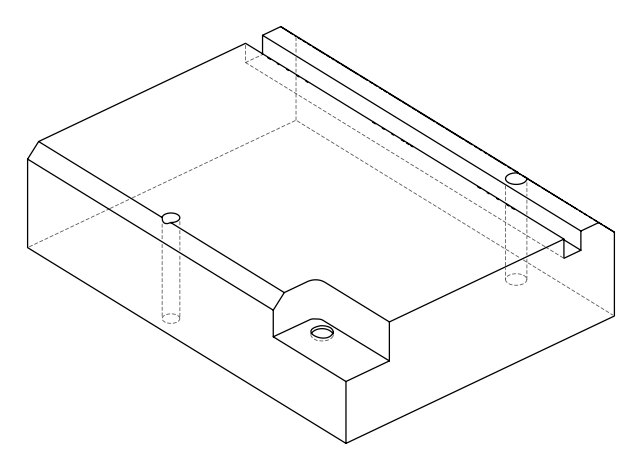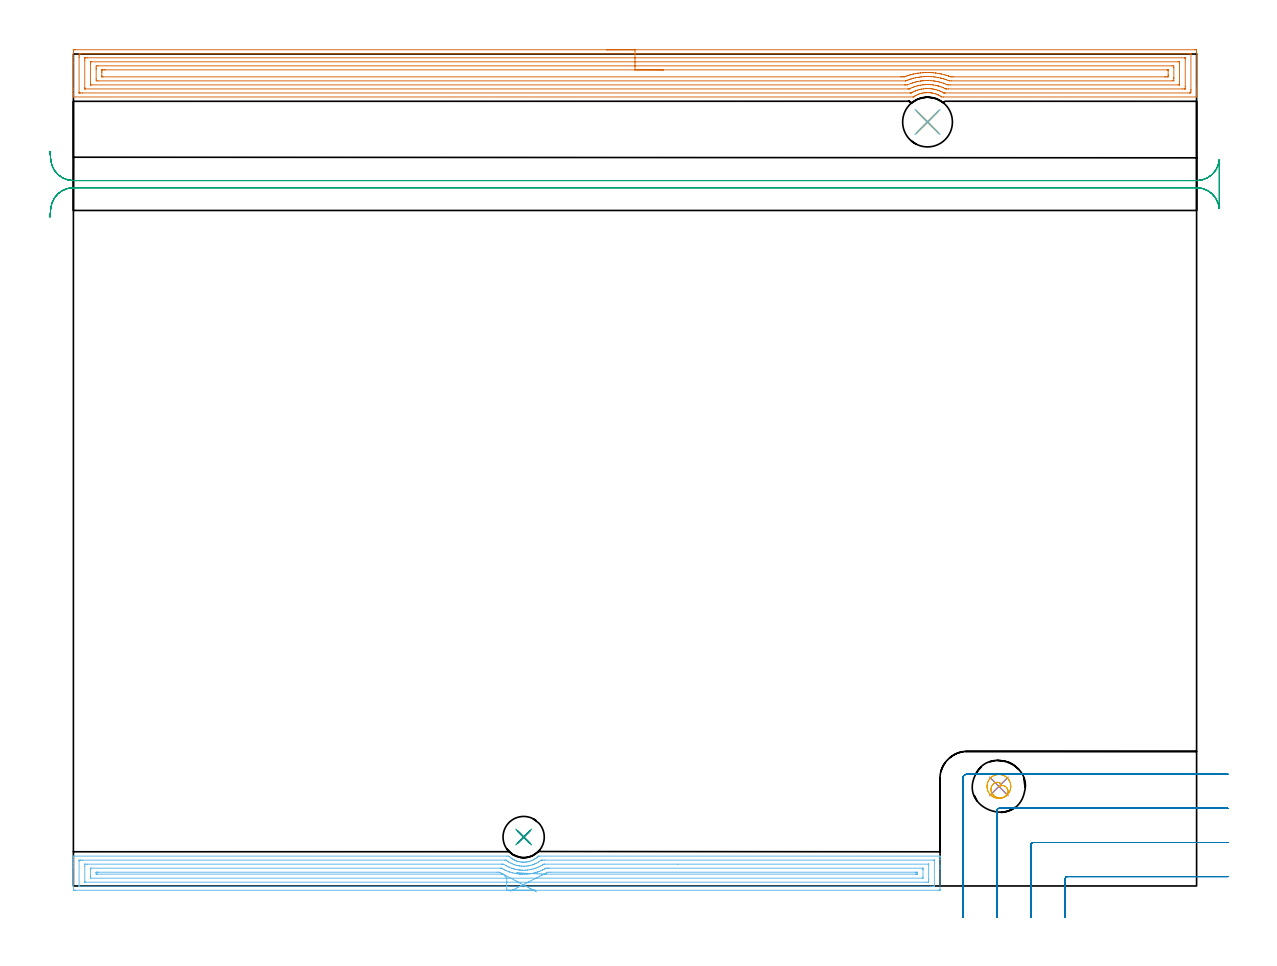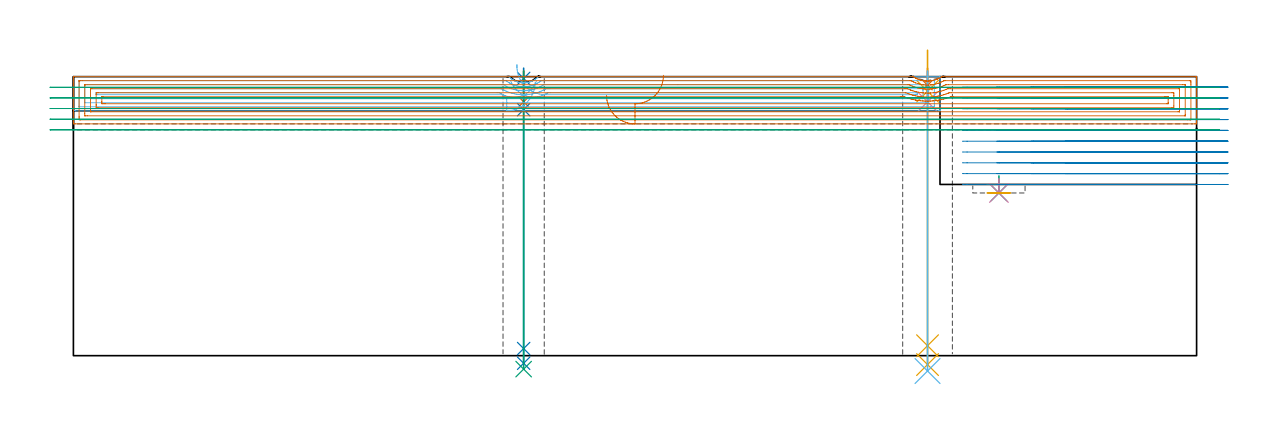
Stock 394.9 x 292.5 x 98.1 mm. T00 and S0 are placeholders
(PLAN: 15 operations, 10 tool changes, 52.5 min)
(1 SPOT_DRILL | STEP1HOLE | NXT0321_9005460120000 | 0.05 min | 183 mm3)
(2 SPOT_DRILL_1 | STEP1HOLE_1 | NXT0321_9005460120000 | 0.03 min | 2 mm3)
(3 SPOT_DRILL_2 | STEP1POCKET | NXT0321_9005460120000 | 0.06 min | 4454 mm3)
(4 DRILL_BLIND_HOLE_INTO_CENTER | STEP1HOLE | NXT0301_030 | 0.05 min | 157 mm3)
(5 GUN_DRILL_THROUGH_HOLE | STEP1HOLE | UGT0307_003 | 0.53 min | 3503 mm3)
(6 SPADE_DRILL_TO_ENLARGE_THROUGH_HOLE | STEP1HOLE | UGT0306_008 | 0.42 min | 19711 mm3)
(7 DRILL_BLIND_HOLE_INTO_CENTER_1 | STEP1HOLE_1 | NXT0301_030 | 0.05 min | 219 mm3)
(8 GUN_DRILL_THROUGH_HOLE_1 | STEP1HOLE_1 | UGT0307_001 | 0.47 min | 1733 mm3)
(9 SPADE_DRILL_TO_ENLARGE_THROUGH_HOLE_1 | STEP1HOLE_1 | UGT0306_005 | 0.42 min | 14210 mm3)
(10 DRILL_BLIND_HOLE_INTO_CENTER_2 | STEP1POCKET | NXT0301_128 | 0.03 min | 35 mm3)
(11 MILL_ROUGH_BLIND_HOLE_CONTOUR | STEP1POCKET | NXT0201_013 | Spiral | 0.38 min | 5169 mm3)
(12 AREA_MILL | FG_CHAMFER_SURFACE | UGT0205_001 | 12.43 min | 22400 mm3)
(13 AREA_MILL_1 | FG_CHAMFER_SURFACE_1 | UGT0205_001 | 19.31 min | 54400 mm3)
(14 MILL_CORNER_NOTCH_RECTANGULAR | CORNER_NOTCH_RECTANGULAR | NXT0201_012 | Follow Part, ap 4, ae 75% | 9.62 min | 151636 mm3)
(15 MILL_RECTANGULAR_SLOT | SLOT_RECTANGULAR | NXT0201_012 | Follow Part, ap 4, ae 75% | 8.68 min | 136628 mm3)
(TOOL NXT0321_9005460120000 | NC Spot Drill, 142deg, 12mm, Carbide, Uncoated | D12 PA142 FL30 Z2)
(TOOL NXT0301_030 | Carbide Drill 5.9mm [860.1-0590-018A1-MM 2214] | D5.9 PA140 FL28 Z2)
(TOOL UGT0307_003 | Gun Drill 7 mm | D7 PA130 FL24 Z1)
(TOOL UGT0306_008 | Spade Drill 17.5mm | D17.5 PA132 FL10 Z2)
(TOOL UGT0307_001 | Gun Drill 5 mm | D5 PA130 FL24 Z1)
(TOOL UGT0306_005 | Spade Drill 14.5mm | D14.5 PA132 FL10 Z2)
(TOOL NXT0301_128 | Carbide Drill 12mm [861.1-1200-036A1-GP GC34] | D12 PA150 FL37.4 Z2)
(TOOL NXT0201_013 | ENDMILL 10mm | D10 FL30 Z4)
(TOOL UGT0205_001 | Chamfer Mill 20 x 3 x 45 deg. | D20 FL50 Z2)
(TOOL NXT0201_012 | ENDMILL 16mm [2P460-1600-NA 1630] | D16 FL38 Z6)
(OP 1 SPOT_DRILL)
G17 G21 G94 G90
T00 M6
G54
G17 G0 G90 X300.3 Y268.6 S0 M3
G43 Z108.1 H0
G94 G81 G98 Z95.1 F250. R101.1
G80
M5
M2
(OP 2 SPOT_DRILL_1)
G17 G21 G94 G90
T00 M6
G54
G17 G0 G90 X158.3 Y17.2 S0 M3
G43 Z108.1 H0
G94 G81 G98 Z97.467 F250. R101.1
G80
M5
M2
(OP 3 SPOT_DRILL_2)
G17 G21 G94 G90
T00 M6
G54
G17 G0 G90 X325.4 Y35. S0 M3
G43 Z108.1 H0
G94 G81 G98 Z57.2 F250. R63.2
G80
M5
M2
(OP 4 DRILL_BLIND_HOLE_INTO_CENTER)
G17 G21 G94 G90
T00 M6
G54
G17 G0 G90 X300.3 Y268.6 S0 M3
G43 Z108.1 H1
G94 G81 G98 Z89.25 F250. R100.1
G80
M5
M2
(OP 5 GUN_DRILL_THROUGH_HOLE)
G17 G21 G94 G90
T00 M6
G54
G17 G0 G90 X300.3 Y268.6 M8
G43 Z108.1 H0
Z107.393
S716 M3
G94 G1 Z92.968 F125. M26
G4 X.084
Z3.5 F250.
G4 X.084
Z-3.132 F125.
G4 X.084
M5
M9
G0 Z107.393
Z108.1
M2
(OP 6 SPADE_DRILL_TO_ENLARGE_THROUGH_HOLE)
G17 G21 G94 G90
T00 M6
G54
G17 G0 G90 X300.3 Y268.6 S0 M3
G43 Z108.1 H0
G94 G73 G98 Z-5.396 F250. Q17.249 R100.1
G80
M5
M2
(OP 7 DRILL_BLIND_HOLE_INTO_CENTER_1)
G17 G21 G94 G90
T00 M6
G54
G17 G0 G90 X158.3 Y17.2 S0 M3
G43 Z108.1 H1
G94 G81 G98 Z89.25 F250. R100.1
G80
M5
M2
(OP 8 GUN_DRILL_THROUGH_HOLE_1)
G17 G21 G94 G90
T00 M6
G54
G17 G0 G90 X158.3 Y17.2 M8
G43 Z108.1 H0
Z97.877
S716 M3
G94 G1 Z86.494 F125. M26
G4 X.084
Z2.5 F250.
G4 X.084
Z-2.666 F125.
G4 X.084
M5
M9
G0 Z97.877
Z108.1
M2
(OP 9 SPADE_DRILL_TO_ENLARGE_THROUGH_HOLE_1)
G17 G21 G94 G90
T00 M6
G54
G17 G0 G90 X158.3 Y17.2 S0 M3
G43 Z108.1 H0
G94 G73 G98 Z-4.728 F250. Q12.853 R100.1
G80
M5
M2
(OP 10 DRILL_BLIND_HOLE_INTO_CENTER_2)
G17 G21 G94 G90
T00 M6
G54
G17 G0 G90 X325.4 Y35. S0 M3
G43 Z108.1 H1
G94 G81 G98 Z57.2 F250. R62.2
G80
M5
M2
(OP 11 MILL_ROUGH_BLIND_HOLE_CONTOUR)
G17 G21 G94 G90
T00 M6
G54
G17 G0 G90 X325.4 Y35. S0 M3
G43 Z108.1 H0
Z60.2
G94 G3 X325.716 Y36.232 R0.656 F250.
X323.56 Y36.012 R1.908
X323.295 Y32.054 R2.77
X327.65 Y31.454 R3.402
X328.946 Y37.25 R4.2
X327.65 Y31.454 R-4.2
X328.298 Y34.352 R2.1
X325.4 Y35. R2.1
G0 Z57.2
G3 X325.716 Y36.232 R0.656
X323.56 Y36.012 R1.908
X323.295 Y32.054 R2.77
X327.65 Y31.454 R3.402
X328.946 Y37.25 R4.2
X327.65 Y31.454 R-4.2
X328.298 Y34.352 R2.1
X325.4 Y35. R2.1
G0 Z108.1
M5
M2
(OP 12 AREA_MILL)
G17 G21 G94 G90
T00 M6
G54
G17 G0 G90 X162.35 Y-1.5 S1061 M3
G43 Z108.1 H0
Z96.1
G94 G1 X162.312 Z95.228 F250.
X162.198 Z94.364
X162.009 Z93.512
X161.747 Z92.68
X161.413 Z91.874
X161.01 Z91.1
X160.542 Z90.364
X160.01 Z89.672
X159.421 Z89.029
X158.778 Z88.44
X158.086 Z87.908
X157.35 Z87.44
X156.576 Z87.037
X155.77 Z86.703
X154.938 Z86.441
X154.086 Z86.252
X153.222 Z86.138
X152.35 Z86.1
X0.608
X0.275 Y-1.497 Z86.102
X0.01 Y-1.493 Z86.104
X0. Y-1.172 Z86.425
Y6.682 Z94.276
Y8.112 Z95.708
Y9.299 Z96.894
Y10.263 Z97.863
X0.003 Y10.384 Z97.976
X0.01 Y10.498 Z98.089
X0.161 Y10.5 Z98.1
X152.35
X153.108 Y10.496 Z98.09
X153.243 Y10.372 Z97.968
X153.68 Y9.999 Z97.598
X153.838 Y9.877 Z97.477
X154.134 Y9.649 Z97.247
X154.221 Y9.59 Z97.188
X154.268 Y9.559 Z97.157
X154.582 Y9.372 Z96.969
X154.643 Y9.335 Z96.933
X154.9 Y9.196 Z96.795
X155.026 Y9.128 Z96.727
X155.165 Y9.065 Z96.664
X155.29 Y9.009 Z96.607
X155.469 Y8.929 Z96.524
X155.789 Y8.803 Z96.4
X155.918 Y8.754 Z96.349
X156.091 Y8.696 Z96.291
X156.167 Y8.67 Z96.266
X156.487 Y8.584 Z96.181
X156.81 Y8.511 Z96.107
X157.259 Y8.434 Z96.031
X157.702 Y8.382 Z95.978
X157.767 Y8.379 Z95.972
X157.847 Y8.374 Z95.971
X157.849 Y8.372
X158.092 Y8.358 Z95.957
X158.483 Y8.356 Z95.952
X158.594 Y8.361 Z95.956
X159.041 Y8.397 Z95.995
X159.261 Y8.426 Z96.024
X159.486 Y8.457 Z96.053
X159.937 Y8.544 Z96.142
X160.379 Y8.652 Z96.251
X160.434 Y8.669 Z96.268
X160.855 Y8.819 Z96.415
X161.193 Y8.954 Z96.553
X161.271 Y8.986 Z96.585
X161.338 Y9.019 Z96.618
X161.721 Y9.208 Z96.802
X162.163 Y9.452 Z97.051
X162.331 Y9.559 Z97.156
X162.699 Y9.821 Z97.42
X162.764 Y9.872 Z97.472
X163.055 Y10.102 Z97.7
X163.133 Y10.172 Z97.771
X163.444 Y10.449 Z98.048
X163.497 Y10.493 Z98.093
X163.954 Y10.5 Z98.1
X304.539
X304.69 Y10.498 Z98.089
X304.697 Y10.384 Z97.976
X304.7 Y10.263 Z97.862
Y9.93 Z97.529
Y9.299 Z96.894
Y7.239 Z94.836
Y6.682 Z94.276
Y6.088 Z93.683
Y-1.172 Z86.425
X304.696 Y-1.455 Z86.142
X304.69 Y-1.492 Z86.105
X304.651 Y-1.499 Z86.099
X304.092 Y-1.5 Z86.1
X152.35
Y-0.086 Z87.514
X2.174 Y-0.085 Z87.515
X2.047 Y-0.084 Z87.516
X2.017 Y-0.082 Z87.518
X2.01 Y-0.079 Z87.521
X2.006 Y-0.071 Z87.529
X2.003 Y-0.045 Z87.555
X2. Y0.084 Z87.684
X2.001 Y8.81 Z96.41
X2.005 Y8.939 Z96.539
X2.01 Y9.04 Z96.64
X2.022 Y9.079 Z96.679
X2.057 Y9.08 Z96.68
X2.393 Y9.084 Z96.684
X2.612 Y9.085 Z96.685
X3.285 Y9.086 Z96.686
X151.676 Y9.085 Z96.685
X152.013 Y9.083 Z96.683
X152.097 Y9.081 Z96.681
X152.135 Y9.079 Z96.679
X152.182 Y9.051 Z96.651
X152.35 Y8.93 Z96.53
X152.646 Y8.714 Z96.314
X153.076 Y8.427 Z96.027
X153.243 Y8.324 Z95.924
X153.504 Y8.172 Z95.772
X153.943 Y7.947 Z95.547
X154.135 Y7.856 Z95.456
X154.261 Y7.801 Z95.401
X154.854 Y7.554 Z95.154
X155.028 Y7.489 Z95.089
X155.132 Y7.452 Z95.052
X155.604 Y7.315 Z94.915
X155.92 Y7.234 Z94.834
X156.342 Y7.142 Z94.742
X156.813 Y7.061 Z94.661
X156.995 Y7.037 Z94.637
X157.555 Y6.976 Z94.576
X157.706 Y6.968 Z94.568
X158.326 Y6.948 Z94.548
X158.598 Y6.949 Z94.549
X159.175 Y6.99 Z94.59
X159.491 Y7.024 Z94.624
X159.967 Y7.089 Z94.689
X160.383 Y7.17 Z94.77
X160.703 Y7.242 Z94.842
X161.276 Y7.393 Z94.993
X161.399 Y7.434 Z95.034
X161.744 Y7.554 Z95.154
X162.097 Y7.694 Z95.294
X162.169 Y7.724 Z95.324
X162.655 Y7.951 Z95.551
X163.061 Y8.16 Z95.76
X163.235 Y8.257 Z95.857
X163.528 Y8.427 Z96.027
X163.783 Y8.594 Z96.194
X163.954 Y8.712 Z96.312
X164.297 Y8.964 Z96.564
X164.387 Y9.028 Z96.628
X164.441 Y9.065 Z96.665
X164.471 Y9.079 Z96.679
X164.51 Y9.08 Z96.68
X164.846 Y9.084 Z96.684
X165.065 Y9.086 Z96.686
X165.739
X302.526 Y9.085 Z96.685
X302.653 Y9.084 Z96.684
X302.683 Y9.082 Z96.682
X302.69 Y9.079 Z96.679
X302.694 Y9.071 Z96.671
X302.698 Y9.045 Z96.645
X302.7 Y8.916 Z96.516
X302.699 Y0.19 Z87.79
X302.695 Y0.061 Z87.661
X302.69 Y-0.04 Z87.56
X302.678 Y-0.079 Z87.521
X302.644 Y-0.08 Z87.52
X302.307 Y-0.084 Z87.516
X302.088 Y-0.085 Z87.515
X301.415 Y-0.086 Z87.514
X152.35
Y1.328 Z88.928
X4.178 Y1.329 Z88.929
X4.058 Y1.33 Z88.93
X4.025 Y1.333 Z88.933
X4.011 Y1.335 Z88.935
X4.008 Y1.343 Z88.943
X4.003 Y1.388 Z88.988
X4.001 Y1.446 Z89.046
X4. Y6.855 Z94.455
X4.004 Y7.554 Z95.154
X4.007 Y7.641 Z95.241
X4.01 Y7.659 Z95.259
X4.022 Y7.665 Z95.265
X4.062 Y7.668 Z95.268
X4.178 Y7.67 Z95.27
X4.951 Y7.672 Z95.272
X150.565 Y7.671 Z95.271
X150.685 Y7.669 Z95.269
X150.924 Y7.664 Z95.264
X151.297 Y7.65 Z95.25
X152.119 Y7.152 Z94.752
X152.35 Y7.022 Z94.622
X153.025 Y6.682 Z94.282
X153.243 Y6.583 Z94.183
X153.423 Y6.505 Z94.105
X154.135 Y6.227 Z93.827
X154.821 Y6.012 Z93.612
X155.028 Y5.958 Z93.558
X155.642 Y5.809 Z93.409
X155.92 Y5.754 Z93.354
X155.99 Y5.741 Z93.341
X156.443 Y5.671 Z93.271
X156.813 Y5.624 Z93.224
X157.027 Y5.6 Z93.2
X157.388 Y5.567 Z93.167
X157.706 Y5.552 Z93.152
X157.977 Y5.543 Z93.143
X158.598 Y5.535 Z93.135
X158.866 Y5.547 Z93.147
X159.491 Y5.593 Z93.193
X159.69 Y5.615 Z93.215
X160.383 Y5.705 Z93.305
X160.475 Y5.719 Z93.319
X160.956 Y5.809 Z93.409
X161.216 Y5.867 Z93.467
X161.276 Y5.882 Z93.482
X161.919 Y6.053 Z93.653
X162.169 Y6.128 Z93.728
X162.585 Y6.275 Z93.875
X163.061 Y6.459 Z94.059
X163.221 Y6.525 Z94.125
X163.575 Y6.682 Z94.282
X163.829 Y6.804 Z94.404
X163.954 Y6.867 Z94.467
X164.408 Y7.11 Z94.71
X164.846 Y7.362 Z94.962
X164.967 Y7.436 Z95.036
X165.153 Y7.554 Z95.154
X165.308 Y7.654 Z95.254
X165.5 Y7.665 Z95.265
X165.621 Y7.669 Z95.269
X165.739 Y7.671 Z95.271
X212.536 Y7.672 Z95.272
X300.522 Y7.671 Z95.271
X300.642 Y7.67 Z95.27
X300.675 Y7.667 Z95.267
X300.689 Y7.665 Z95.265
X300.692 Y7.657 Z95.257
X300.697 Y7.612 Z95.212
X300.699 Y7.554 Z95.154
X300.7 Y2.145 Z89.745
X300.696 Y1.446 Z89.046
X300.693 Y1.359 Z88.959
X300.691 Y1.341 Z88.941
X300.678 Y1.335 Z88.935
X300.638 Y1.332 Z88.932
X300.522 Y1.33 Z88.93
X299.749 Y1.328 Z88.928
X152.35
Y2.743 Z90.343
X6.13
X6.087 Y2.744 Z90.344
X6.043 Y2.746 Z90.346
X6.015 Y2.749 Z90.349
X6.01 Y2.784 Z90.384
X6. Y3.155 Z90.755
Y3.191 Z90.791
X6.001 Y5.809 Z93.409
X6.008 Y6.227 Z93.827
X6.01 Y6.247 Z93.847
X6.042 Y6.25 Z93.85
X6.122 Y6.254 Z93.854
X6.244 Y6.257 Z93.857
X150.107
X150.335 Y6.255 Z93.855
X150.45 Y6.253 Z93.853
X150.504 Y6.25 Z93.85
X150.565 Y6.219 Z93.819
X150.832 Y6.069 Z93.669
X151.303 Y5.809 Z93.409
X151.457 Y5.728 Z93.328
X151.628 Y5.643 Z93.243
X152.112 Y5.418 Z93.018
X152.35 Y5.317 Z92.917
X153.214 Y4.965 Z92.565
X153.243 Y4.954 Z92.554
X153.296 Y4.936 Z92.536
X154.135 Y4.684 Z92.284
X154.485 Y4.594 Z92.194
X155.028 Y4.469 Z92.069
X155.623 Y4.355 Z91.955
X155.92 Y4.305 Z91.905
X156.665 Y4.208 Z91.808
X156.813 Y4.193 Z91.793
X157.216 Y4.158 Z91.758
X157.634 Y4.134 Z91.734
X157.706 Y4.132 Z91.732
X158.544 Y4.117 Z91.717
X158.598 Y4.118 Z91.718
X159.391 Y4.161 Z91.761
X159.491 Y4.169 Z91.769
X160.2 Y4.243 Z91.843
X160.383 Y4.267 Z91.867
X160.98 Y4.353 Z91.953
X161.276 Y4.411 Z92.011
X161.72 Y4.503 Z92.103
X162.169 Y4.612 Z92.212
X162.431 Y4.68 Z92.28
X163.061 Y4.859 Z92.459
X163.121 Y4.878 Z92.478
X163.289 Y4.936 Z92.536
X163.768 Y5.118 Z92.718
X163.954 Y5.192 Z92.792
X164.395 Y5.378 Z92.978
X164.846 Y5.584 Z93.184
X165. Y5.658 Z93.258
X165.298 Y5.809 Z93.409
X165.583 Y5.961 Z93.561
X165.739 Y6.046 Z93.646
X165.994 Y6.186 Z93.786
X166.084 Y6.234 Z93.834
X166.122 Y6.25 Z93.85
X166.178 Y6.253 Z93.853
X166.632 Y6.256 Z93.856
X167.066 Y6.257 Z93.857
X167.524
X298.57
X298.613 Y6.256 Z93.856
X298.657 Y6.254 Z93.854
X298.685 Y6.251 Z93.851
X298.69 Y6.216 Z93.816
X298.7 Y5.845 Z93.445
Y5.809 Z93.409
Y3.191 Z90.791
X298.692 Y2.773 Z90.373
X298.69 Y2.753 Z90.353
X298.658 Y2.75 Z90.35
X298.578 Y2.746 Z90.346
X298.456 Y2.744 Z90.344
X152.35 Y2.743 Z90.343
X151.075 Y4.164 Z91.764
X150.565 Y4.158 Z91.758
X150.469 Y4.157 Z91.757
X8.546
X8.215 Y4.159 Z91.759
X8.05 Y4.162 Z91.762
X8.016 Y4.164 Z91.764
X8.01 Y4.187 Z91.787
X8.007 Y4.237 Z91.837
X8.001 Y4.69 Z92.29
X8.003 Y4.762 Z92.362
X8.009 Y4.815 Z92.415
X8.013 Y4.837 Z92.437
X8.028 Y4.838 Z92.438
X8.209 Y4.841 Z92.441
X8.574 Y4.843 Z92.443
X8.641
X148.97
X149.672 Y4.837 Z92.437
X149.775 Y4.836 Z92.436
X150.228 Y4.607 Z92.207
X150.565 Y4.434 Z92.034
X151.075 Y4.164 Z91.764
X151.787 Y3.787 Z91.429
X152.523 Y3.398 Z91.166
X153.275 Y2.999 Z90.976
X154.039 Y2.595 Z90.861
X154.81 Y2.187 Z90.822
X155.58 Y1.78 Z90.859
X156.345 Y1.375 Z90.972
X157.098 Y0.976 Z91.159
X157.833 Y0.587 Z91.421
X158.546 Y0.21 Z91.754
X159.23 Y-0.152 Z92.155
X159.881 Y-0.497 Z92.623
X160.494 Y-0.821 Z93.154
X161.063 Y-1.122 Z93.742
X161.584 Y-1.398 Z94.385
X162.054 Y-1.647 Z95.076
X162.469 Y-1.866 Z95.811
X162.826 Y-2.055 Z96.585
G0 X153.668 Y-1.827 Z96.751
G1 X154.019 Y-1.649 Z95.973
X154.43 Y-1.44 Z95.232
X154.896 Y-1.203 Z94.534
X155.416 Y-0.939 Z93.884
X155.983 Y-0.651 Z93.288
X156.595 Y-0.34 Z92.749
X157.246 Y-0.009 Z92.272
X157.932 Y0.34 Z91.861
X158.647 Y0.703 Z91.518
X159.387 Y1.079 Z91.247
X160.144 Y1.463 Z91.049
X160.914 Y1.855 Z90.925
X161.69 Y2.249 Z90.878
X162.468 Y2.644 Z90.906
X163.24 Y3.037 Z91.011
X164.001 Y3.423 Z91.19
X164.745 Y3.802 Z91.443
X165.467 Y4.168 Z91.768
X165.576 Y4.223 Z91.823
X165.619 Y4.245 Z91.845
X165.739 Y4.303 Z91.903
X166.171 Y4.514 Z92.114
X166.516 Y4.687 Z92.287
X166.632 Y4.744 Z92.344
X166.763 Y4.808 Z92.408
X166.825 Y4.836 Z92.436
X167.715 Y4.843 Z92.443
X296.155
X296.485 Y4.841 Z92.441
X296.65 Y4.838 Z92.438
X296.684 Y4.836 Z92.436
X296.69 Y4.813 Z92.413
X296.693 Y4.763 Z92.363
X296.698 Y4.312 Z91.912
X296.693 Y4.187 Z91.787
X296.691 Y4.171 Z91.771
X296.671 Y4.164 Z91.764
X296.585 Y4.161 Z91.761
X296.41 Y4.159 Z91.759
X296.059 Y4.157 Z91.757
X295.964
X166.129
X165.739 Y4.159 Z91.759
X165.64 Y4.161 Z91.761
X165.467 Y4.168 Z91.768
X164.599 Y4.207 Z91.846
X163.741 Y4.246 Z91.998
X162.899 Y4.284 Z92.225
X162.081 Y4.321 Z92.525
X161.292 Y4.357 Z92.894
X160.537 Y4.391 Z93.332
X159.824 Y4.423 Z93.833
X159.157 Y4.453 Z94.395
X158.542 Y4.481 Z95.012
X157.983 Y4.506 Z95.682
X157.484 Y4.528 Z96.397
X157.049 Y4.548 Z97.153
X156.682 Y4.564 Z97.944
X156.385 Y4.578 Z98.764
X156.161 Y4.588 Z99.607
X156.01 Y4.595 Z100.467
X155.936 Y4.598 Z101.336
X155.937 Z102.208
G0 Z108.1
M5
M2
(OP 13 AREA_MILL_1)
G17 G21 G94 G90
T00 M6
G54
G17 G0 G90 X187.45 Y294. S1061 M3
G43 Z108.1 H0
Z91.5
G94 G1 X187.488 Z90.629 F250.
X187.602 Z89.764
X187.791 Z88.912
X188.053 Z88.08
X188.387 Z87.274
X188.79 Z86.5
X189.258 Z85.764
X189.79 Z85.072
X190.379 Z84.429
X191.022 Z83.84
X191.714 Z83.309
X192.45 Z82.84
X193.224 Z82.437
X194.03 Z82.103
X194.862 Z81.841
X195.714 Z81.652
X196.578 Z81.538
X197.45 Z81.5
X394.291 Y293.999 Z81.501
X394.694 Y293.996 Z81.502
X394.89 Y293.992 Z81.505
X394.895 Y293.6 Z81.897
X394.9 Y293.001 Z82.496
Y281.032 Z94.463
Y280.433 Z95.061
Y279.875 Z95.621
Y279.556 Z95.94
Y278.997 Z96.499
Y278.678 Z96.817
Y278.038 Z97.461
Y277.691 Z97.808
X394.898 Y277.544 Z97.949
X394.89 Y277.402 Z98.088
X394.737 Y277.4 Z98.1
X305.913
X305.307 Z98.085
X305.159 Y277.491 Z98.006
X305.141 Y277.502 Z97.995
X304.752 Y277.741 Z97.757
X304.308 Y277.98 Z97.519
X304.276 Y277.996 Z97.503
X304.128 Y278.066 Z97.431
X303.965 Y278.146 Z97.353
X303.858 Y278.198 Z97.301
X303.682 Y278.273 Z97.226
X303.619 Y278.3 Z97.199
X303.377 Y278.396 Z97.102
X302.964 Y278.534 Z96.965
X302.518 Y278.66 Z96.838
X302.069 Y278.763 Z96.735
X301.8 Y278.811 Z96.687
X301.623 Y278.842 Z96.656
X301.45 Y278.862 Z96.632
X301.175 Y278.898 Z96.599
X301.032 Y278.909 Z96.587
X300.777 Y278.928 Z96.563
X300.729 Y278.933 Z96.561
X300.568 Y278.942 Z96.556
X300.557 Y278.941 Z96.552
X300.505 Y278.944 Z96.551
X300.113
X299.901 Y278.933 Z96.558
X299.833 Y278.931 Z96.563
X299.798 Y278.928 Z96.567
X299.796 Y278.927
X299.665 Y278.915 Z96.577
X299.387 Y278.894 Z96.603
X299.273 Y278.88 Z96.618
X298.939 Y278.836 Z96.661
X298.493 Y278.755 Z96.741
X298.325 Y278.715 Z96.779
X298.231 Y278.694 Z96.804
X298.159 Y278.678 Z96.821
X298.044 Y278.651 Z96.848
X297.879 Y278.602 Z96.895
X297.599 Y278.522 Z96.977
X297.225 Y278.396 Z97.103
X296.986 Y278.294 Z97.201
X296.704 Y278.178 Z97.321
X296.254 Y277.96 Z97.537
X296.094 Y277.872 Z97.623
X295.959 Y277.8 Z97.697
X295.81 Y277.72 Z97.779
X295.449 Y277.5 Z97.999
X295.326 Y277.419 Z98.076
X295.292 Y277.405 Z98.09
X295.201 Y277.4 Z98.1
X0.162
X0.01 Y277.402 Z98.088
X0.002 Y277.544 Z97.949
X0. Y277.691 Z97.808
Y278.038 Z97.461
Y278.678 Z96.817
Y279.875 Z95.622
Y280.433 Z95.061
Y289.371 Z86.126
Y293.321 Z82.176
X0.003 Y293.6 Z81.897
X0.01 Y293.992 Z81.505
X0.206 Y293.996 Z81.502
X0.609 Y294. Z81.5
X197.45
Y292.586 Z82.914
X391.752
X392.506 Y292.585 Z82.915
X392.647 Y292.583 Z82.917
X392.856 Y292.579 Z82.921
X392.891 Y292.57 Z82.93
X392.895 Y292.543 Z82.957
X392.897 Y292.514 Z82.986
X392.9 Y292.335 Z83.165
Y280.046 Z95.454
X392.897 Y279.556 Z95.944
X392.892 Y279.176 Z96.324
X392.873 Y278.821 Z96.679
X392.506 Y278.816 Z96.684
X392.366 Y278.815 Z96.685
X306.667 Y278.814 Z96.686
X306.29 Y278.817 Z96.683
X306.103 Y278.82 Z96.68
X306.058 Y278.822 Z96.678
X306.006 Y278.847 Z96.653
X305.913 Y278.894 Z96.606
X305.44 Y279.143 Z96.357
X305.021 Y279.341 Z96.159
X304.523 Y279.556 Z95.944
X304.128 Y279.702 Z95.798
X303.899 Y279.78 Z95.72
X303.235 Y279.973 Z95.527
X302.677 Y280.105 Z95.395
X302.343 Y280.166 Z95.334
X301.996 Y280.225 Z95.275
X301.605 Y280.28 Z95.22
X301.523 Y280.29 Z95.21
X301.45 Y280.296 Z95.204
X300.639 Y280.353 Z95.147
X300.557 Y280.355 Z95.145
X300.148 Y280.354 Z95.146
X299.753 Y280.346 Z95.154
X299.708 Y280.345 Z95.155
X298.94 Y280.268 Z95.232
X298.772 Y280.247 Z95.253
X298.165 Y280.152 Z95.348
X298.034 Y280.129 Z95.371
X297.879 Y280.096 Z95.404
X297.436 Y279.991 Z95.509
X296.986 Y279.866 Z95.634
X296.745 Y279.793 Z95.707
X296.094 Y279.566 Z95.934
X296.086 Y279.563 Z95.937
X296.068 Y279.556 Z95.944
X295.471 Y279.29 Z96.21
X295.362 Y279.239 Z96.261
X295.201 Y279.16 Z96.34
X294.879 Y278.994 Z96.506
X294.653 Y278.877 Z96.623
X294.579 Y278.84 Z96.66
X294.54 Y278.822 Z96.678
X294.496 Y278.82 Z96.68
X294.308 Y278.816 Z96.684
X294.169 Y278.815 Z96.685
X3.148 Y278.814 Z96.686
X2.394 Y278.815 Z96.685
X2.253 Y278.816 Z96.684
X2.044 Y278.821 Z96.679
X2.009 Y278.83 Z96.67
X2.005 Y278.857 Z96.643
X2.003 Y278.886 Z96.614
X2. Y279.065 Z96.435
Y291.354 Z84.146
X2.003 Y291.844 Z83.656
X2.008 Y292.224 Z83.276
X2.027 Y292.579 Z82.921
X2.394 Y292.584 Z82.916
X2.534 Y292.585 Z82.915
X197.45 Y292.586 Z82.914
Y291.171 Z84.329
X390.79
X390.845 Y291.169 Z84.331
X390.879 Y291.165 Z84.335
X390.89 Y291.162 Z84.338
X390.892 Y291.143 Z84.357
X390.898 Y290.967 Z84.533
X390.9 Y290.79 Z84.71
Y281.134 Z94.366
X390.898 Y280.433 Z95.067
X390.895 Y280.261 Z95.239
X390.89 Y280.237 Z95.263
X390.874 Y280.235 Z95.265
X390.824 Y280.231 Z95.269
X390.72 Y280.23 Z95.27
X390.036 Y280.229 Z95.271
X307.699
X307.012 Y280.231 Z95.269
X306.806 Y280.234 Z95.266
X306.74 Y280.236 Z95.264
X306.648 Y280.278 Z95.222
X306.315 Y280.433 Z95.067
X305.913 Y280.614 Z94.886
X305.584 Y280.758 Z94.742
X305.021 Y280.967 Z94.533
X304.218 Y281.222 Z94.278
X304.128 Y281.249 Z94.251
X303.904 Y281.311 Z94.189
X303.235 Y281.463 Z94.037
X303.042 Y281.501 Z93.999
X302.343 Y281.618 Z93.882
X301.984 Y281.664 Z93.836
X301.45 Y281.714 Z93.786
X301.008 Y281.746 Z93.754
X300.557 Y281.767 Z93.733
X300.093
X299.665 Y281.753 Z93.747
X299.246 Y281.723 Z93.777
X298.772 Y281.679 Z93.821
X298.436 Y281.641 Z93.859
X297.879 Y281.555 Z93.945
X297.667 Y281.52 Z93.98
X296.986 Y281.381 Z94.119
X296.929 Y281.368 Z94.132
X296.697 Y281.311 Z94.189
X296.23 Y281.177 Z94.323
X296.094 Y281.135 Z94.365
X295.563 Y280.955 Z94.545
X295.201 Y280.824 Z94.676
X294.921 Y280.709 Z94.791
X294.308 Y280.446 Z95.054
X294.3 Y280.442 Z95.058
X294.281 Y280.433 Z95.067
X293.991 Y280.292 Z95.208
X293.909 Y280.254 Z95.246
X293.876 Y280.24 Z95.26
X293.831 Y280.236 Z95.264
X293.622 Y280.231 Z95.269
X293.416 Y280.229 Z95.271
X4.11
X4.055 Y280.231 Z95.269
X4.021 Y280.235 Z95.265
X4.01 Y280.238 Z95.262
X4.008 Y280.257 Z95.243
X4.002 Y280.433 Z95.067
X4. Y280.61 Z94.89
Y290.266 Z85.234
X4.002 Y290.967 Z84.533
X4.005 Y291.139 Z84.361
X4.01 Y291.163 Z84.337
X4.025 Y291.165 Z84.335
X4.076 Y291.168 Z84.332
X4.18 Y291.17 Z84.33
X4.864 Y291.171 Z84.329
X197.45
Y289.757 Z85.743
X388.379
X388.768 Y289.756 Z85.744
X388.845 Y289.754 Z85.746
X388.878 Y289.751 Z85.749
X388.89 Y289.748 Z85.752
X388.892 Y289.729 Z85.771
X388.896 Y289.632 Z85.868
X388.9 Y289.245 Z86.255
Y282.189 Z93.311
X388.893 Y281.767 Z93.733
X388.89 Y281.663 Z93.837
X388.882 Y281.649 Z93.851
X388.849 Y281.647 Z93.853
X388.783 Y281.645 Z93.855
X388.597 Y281.643 Z93.857
X308.253 Y281.644 Z93.856
X307.699 Y281.647 Z93.853
X307.354 Y281.65 Z93.85
X306.806 Y281.884 Z93.616
X306.047 Y282.189 Z93.311
X305.913 Y282.238 Z93.262
X305.836 Y282.265 Z93.235
X305.021 Y282.511 Z92.989
X304.56 Y282.642 Z92.858
X304.128 Y282.745 Z92.755
X303.801 Y282.819 Z92.681
X303.409 Y282.896 Z92.604
X303.235 Y282.925 Z92.575
X302.822 Y282.991 Z92.509
X302.348 Y283.061 Z92.439
X302.302 Y283.067 Z92.433
X301.45 Y283.14 Z92.36
X301.37 Y283.146 Z92.354
X300.557 Y283.181 Z92.319
X300.439 Y283.183 Z92.317
X299.665 Y283.171 Z92.329
X299.562 Y283.167 Z92.333
X298.772 Y283.111 Z92.389
X298.73 Y283.108 Z92.392
X298.319 Y283.067 Z92.433
X297.931 Y283.016 Z92.484
X297.879 Y283.008 Z92.492
X297.167 Y282.889 Z92.611
X296.986 Y282.853 Z92.647
X296.431 Y282.735 Z92.765
X296.094 Y282.654 Z92.846
X295.723 Y282.554 Z92.946
X295.201 Y282.4 Z93.1
X295.039 Y282.348 Z93.152
X294.565 Y282.189 Z93.311
X294.378 Y282.121 Z93.379
X294.308 Y282.094 Z93.406
X293.243 Y281.652 Z93.848
X293.073 Y281.648 Z93.852
X292.523 Y281.644 Z93.856
X292.185 Y281.643 Z93.857
X6.521
X6.132 Y281.644 Z93.856
X6.055 Y281.646 Z93.854
X6.022 Y281.649 Z93.851
X6.01 Y281.652 Z93.848
X6.008 Y281.671 Z93.829
X6.004 Y281.768 Z93.732
X6. Y282.155 Z93.345
Y289.211 Z86.289
X6.007 Y289.633 Z85.867
X6.01 Y289.737 Z85.763
X6.018 Y289.751 Z85.749
X6.051 Y289.753 Z85.747
X6.117 Y289.755 Z85.745
X6.303 Y289.757 Z85.743
X197.45
Y288.343 Z87.157
X386.247
X386.89 Y288.333 Z87.167
X386.898 Y287.702 Z87.798
X386.9 Y284.19 Z91.31
X386.899 Y283.944 Z91.556
X386.896 Y283.316 Z92.184
X386.89 Y283.067 Z92.433
X386.266 Y283.057 Z92.443
X308.601
X307.941 Y283.067 Z92.433
X307.699 Y283.16 Z92.34
X307.543 Y283.22 Z92.28
X306.806 Y283.498 Z92.002
X306.151 Y283.711 Z91.789
X305.913 Y283.782 Z91.718
X305.356 Y283.944 Z91.556
X305.021 Y284.029 Z91.471
X304.908 Y284.056 Z91.444
X304.128 Y284.22 Z91.28
X303.783 Y284.284 Z91.216
X303.235 Y284.375 Z91.125
X302.729 Y284.443 Z91.057
X302.343 Y284.481 Z91.019
X301.741 Y284.536 Z90.964
X301.45 Y284.555 Z90.945
X300.796 Y284.588 Z90.912
X300.557 Y284.596 Z90.904
X299.902 Y284.589 Z90.911
X299.665 Y284.584 Z90.916
X299.05 Y284.549 Z90.951
X298.772 Y284.528 Z90.972
X298.228 Y284.479 Z91.021
X297.879 Y284.441 Z91.059
X297.435 Y284.381 Z91.119
X296.986 Y284.311 Z91.189
X296.667 Y284.259 Z91.241
X296.094 Y284.142 Z91.358
X295.929 Y284.106 Z91.394
X295.239 Y283.944 Z91.556
X295.209 Y283.936 Z91.564
X295.201 Y283.934 Z91.566
X294.524 Y283.733 Z91.767
X294.308 Y283.666 Z91.834
X293.856 Y283.511 Z91.989
X293.416 Y283.355 Z92.145
X293.204 Y283.275 Z92.225
X292.671 Y283.067 Z92.433
X292.532 Y283.058 Z92.442
X292.523 Y283.057 Z92.443
X8.653
X8.01 Y283.067 Z92.433
X8.002 Y283.698 Z91.802
X8. Y287.21 Z88.29
X8.001 Y287.456 Z88.044
X8.004 Y288.084 Z87.416
X8.01 Y288.333 Z87.167
X8.633 Y288.343 Z87.157
X197.45
Y286.929 Z88.571
X384.471 Y286.928 Z88.572
X384.828 Y286.926 Z88.574
X384.874 Y286.923 Z88.577
X384.89 Y286.921 Z88.579
X384.893 Y286.905 Z88.595
X384.897 Y286.831 Z88.669
X384.899 Y286.718 Z88.782
X384.9 Y286.578 Z88.922
Y285.279 Z90.221
X384.899 Y284.822 Z90.678
X384.897 Y284.611 Z90.889
X384.893 Y284.507 Z90.993
X384.89 Y284.484 Z91.016
X384.876 Y284.478 Z91.022
X384.824 Y284.475 Z91.025
X384.471 Y284.473 Z91.027
X383.936 Y284.471 Z91.029
X383.579
X309.484 Y284.472 Z91.028
X308.945 Y284.474 Z91.026
X308.592 Y284.478 Z91.022
X308.458 Y284.487 Z91.013
X308.289 Y284.55 Z90.95
X307.783 Y284.74 Z90.76
X307.699 Y284.769 Z90.731
X307.54 Y284.822 Z90.678
X306.806 Y285.048 Z90.452
X306.475 Y285.148 Z90.352
X305.913 Y285.3 Z90.2
X305.27 Y285.455 Z90.045
X305.021 Y285.509 Z89.991
X304.624 Y285.59 Z89.91
X304.147 Y285.682 Z89.818
X304.128 Y285.685 Z89.815
X304.039 Y285.7 Z89.8
X303.235 Y285.817 Z89.683
X303.098 Y285.835 Z89.665
X302.343 Y285.909 Z89.591
X302.109 Y285.93 Z89.57
X301.45 Y285.973 Z89.527
X301.156 Y285.989 Z89.511
X300.557 Y286.01 Z89.49
X300.244 Y286.008 Z89.492
X299.665 Y285.998 Z89.502
X299.374 Y285.986 Z89.514
X298.772 Y285.951 Z89.549
X298.534 Y285.934 Z89.566
X297.879 Y285.874 Z89.626
X297.72 Y285.857 Z89.643
X296.986 Y285.764 Z89.736
X296.929 Y285.756 Z89.744
X296.568 Y285.7 Z89.8
X296.163 Y285.632 Z89.869
X296.094 Y285.618 Z89.882
X295.428 Y285.476 Z90.024
X295.201 Y285.424 Z90.076
X294.711 Y285.304 Z90.196
X294.308 Y285.197 Z90.303
X294.013 Y285.113 Z90.387
X293.416 Y284.935 Z90.565
X293.329 Y284.907 Z90.593
X293.076 Y284.822 Z90.678
X292.669 Y284.678 Z90.822
X292.523 Y284.626 Z90.874
X292.23 Y284.519 Z90.981
X292.119 Y284.478 Z91.022
X291.983 Y284.475 Z91.025
X291.63 Y284.473 Z91.027
X291.094 Y284.471 Z91.029
X290.737
X10.429 Y284.472 Z91.028
X10.072 Y284.474 Z91.026
X10.026 Y284.477 Z91.023
X10.01 Y284.479 Z91.021
X10.007 Y284.495 Z91.005
X10.003 Y284.569 Z90.931
X10.001 Y284.682 Z90.818
X10. Y284.822 Z90.678
Y286.121 Z89.379
X10.001 Y286.578 Z88.922
X10.003 Y286.788 Z88.712
X10.007 Y286.893 Z88.607
X10.01 Y286.916 Z88.584
X10.024 Y286.922 Z88.578
X10.076 Y286.925 Z88.575
X10.429 Y286.927 Z88.573
X10.964 Y286.929 Z88.571
X11.321
X197.45
X198.322 Z88.609
X199.186 Z88.723
X200.038 Z88.912
X200.87 Z89.174
X201.676 Z89.508
X202.45 Z89.911
X203.186 Z90.38
X203.878 Z90.911
X204.521 Z91.5
X205.11 Z92.143
X205.642 Z92.835
X206.11 Z93.571
X206.513 Z94.345
X206.847 Z95.151
X207.109 Z95.983
X207.298 Z96.835
X207.412 Z97.7
X207.45 Z98.571
G0 Z108.1
M5
M2
(OP 14 MILL_CORNER_NOTCH_RECTANGULAR)
G17 G21 G94 G90
T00 M6
G54
G17 G0 G90 X405.9 Y3.3 S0 M3
G43 Z108.213 H1
Z94.412
G94 G1 X402.9 F250.
X349.495 F500.
G3 X348.7 Y2.505 R0.8
G1 Y-7.816
Y-8.
X348.684 Y-11. F250.
G0 Z108.213
X405.9 Y15.3
Z94.412
G1 X402.9
X337.496 F500.
G3 X336.7 Y14.504 R0.8
G1 Y-7.816
X336.699 Y-8.
X336.676 Y-11. F250.
G0 Z108.213
X405.9 Y27.3
Z94.412
G1 X402.9
X325.496 F500.
G3 X324.7 Y26.504 R0.8
G1 Y-7.816
X324.699 Y-8.
X324.653 Y-11. F250.
G0 Z108.213
X405.9 Y39.3
Z94.412
G1 X402.9
X314.2 F500.
G3 X312.7 Y37.8 R1.5
G1 Y-7.816
Y-10.816 F250.
G0 Z108.213
X405.9 Y3.3
Z90.611
G1 X402.9
X349.495 F500.
G3 X348.7 Y2.505 R0.8
G1 Y-8.
Y-11. F250.
G0 Z108.213
X405.9 Y15.3
Z90.611
G1 X402.9
X337.496 F500.
G3 X336.7 Y14.504 R0.8
G1 Y-8.
Y-11. F250.
G0 Z108.213
X405.9 Y27.3
Z90.611
G1 X402.9
X325.496 F500.
G3 X324.7 Y26.504 R0.8
G1 Y-8.
Y-11. F250.
G0 Z108.213
X405.9 Y39.3
Z90.611
G1 X402.9
X314.2 F500.
G3 X312.7 Y37.8 R1.5
G1 Y-8.
Y-11. F250.
G0 Z108.213
X405.9 Y3.3
Z86.809
G1 X402.9
X349.495 F500.
G3 X348.7 Y2.505 R0.8
G1 Y-8.
Y-11. F250.
G0 Z108.213
X405.9 Y15.3
Z86.809
G1 X402.9
X337.496 F500.
G3 X336.7 Y14.504 R0.8
G1 Y-8.
Y-11. F250.
G0 Z108.213
X405.9 Y27.3
Z86.809
G1 X402.9
X325.496 F500.
G3 X324.7 Y26.504 R0.8
G1 Y-8.
Y-11. F250.
G0 Z108.213
X405.9 Y39.3
Z86.809
G1 X402.9
X314.2 F500.
G3 X312.7 Y37.8 R1.5
G1 Y-8.
Y-11. F250.
G0 Z108.213
X405.9 Y3.3
Z83.008
G1 X402.9
X349.495 F500.
G3 X348.7 Y2.505 R0.8
G1 Y-8.
Y-11. F250.
G0 Z108.213
X405.9 Y15.3
Z83.008
G1 X402.9
X337.496 F500.
G3 X336.7 Y14.504 R0.8
G1 Y-8.
Y-11. F250.
G0 Z108.213
X405.9 Y27.3
Z83.008
G1 X402.9
X325.496 F500.
G3 X324.7 Y26.504 R0.8
G1 Y-8.
Y-11. F250.
G0 Z108.213
X405.9 Y39.3
Z83.008
G1 X402.9
X314.2 F500.
G3 X312.7 Y37.8 R1.5
G1 Y-8.
Y-11. F250.
G0 Z108.213
X405.9 Y3.3
Z79.207
G1 X402.9
X349.495 F500.
G3 X348.7 Y2.505 R0.8
G1 Y-8.
Y-11. F250.
G0 Z108.213
X405.9 Y15.3
Z79.207
G1 X402.9
X337.496 F500.
G3 X336.7 Y14.504 R0.8
G1 Y-8.
Y-11. F250.
G0 Z108.213
X405.9 Y27.3
Z79.207
G1 X402.9
X325.496 F500.
G3 X324.7 Y26.504 R0.8
G1 Y-8.
Y-11. F250.
G0 Z108.213
X405.9 Y39.3
Z79.207
G1 X402.9
X314.2 F500.
G3 X312.7 Y37.8 R1.5
G1 Y-8.
Y-11. F250.
G0 Z108.213
X405.9 Y3.3
Z75.405
G1 X402.9
X349.495 F500.
G3 X348.7 Y2.505 R0.8
G1 Y-8.
Y-11. F250.
G0 Z108.213
X405.9 Y15.3
Z75.405
G1 X402.9
X337.496 F500.
G3 X336.7 Y14.504 R0.8
G1 Y-8.
Y-11. F250.
G0 Z108.213
X405.9 Y27.3
Z75.405
G1 X402.9
X325.496 F500.
G3 X324.7 Y26.504 R0.8
G1 Y-8.
Y-11. F250.
G0 Z108.213
X405.9 Y39.3
Z75.405
G1 X402.9
X314.2 F500.
G3 X312.7 Y37.8 R1.5
G1 Y-8.
Y-11. F250.
G0 Z108.213
X405.9 Y3.3
Z71.604
G1 X402.9
X349.495 F500.
G3 X348.7 Y2.505 R0.8
G1 Y-8.
Y-11. F250.
G0 Z108.213
X405.9 Y15.3
Z71.604
G1 X402.9
X337.496 F500.
G3 X336.7 Y14.504 R0.8
G1 Y-8.
Y-11. F250.
G0 Z108.213
X405.9 Y27.3
Z71.604
G1 X402.9
X325.496 F500.
G3 X324.7 Y26.504 R0.8
G1 Y-8.
Y-11. F250.
G0 Z108.213
X405.9 Y39.3
Z71.604
G1 X402.9
X314.2 F500.
G3 X312.7 Y37.8 R1.5
G1 Y-8.
Y-11. F250.
G0 Z108.213
X405.9 Y3.3
Z67.803
G1 X402.9
X349.495 F500.
G3 X348.7 Y2.505 R0.8
G1 Y-8.
Y-11. F250.
G0 Z108.213
X405.9 Y15.3
Z67.803
G1 X402.9
X337.496 F500.
G3 X336.7 Y14.504 R0.8
G1 Y-8.
Y-11. F250.
G0 Z108.213
X405.9 Y27.3
Z67.803
G1 X402.9
X325.496 F500.
G3 X324.7 Y26.504 R0.8
G1 Y-8.
Y-11. F250.
G0 Z108.213
X405.9 Y39.3
Z67.803
G1 X402.9
X314.2 F500.
G3 X312.7 Y37.8 R1.5
G1 Y-8.
Y-11. F250.
G0 Z108.213
X405.9 Y3.3
Z64.001
G1 X402.9
X349.495 F500.
G3 X348.7 Y2.505 R0.8
G1 Y-8.
Y-11. F250.
G0 Z108.213
X405.9 Y15.3
Z64.001
G1 X402.9
X337.496 F500.
G3 X336.7 Y14.504 R0.8
G1 Y-8.
Y-11. F250.
G0 Z108.213
X405.9 Y27.3
Z64.001
G1 X402.9
X325.496 F500.
G3 X324.7 Y26.504 R0.8
G1 Y-8.
Y-11. F250.
G0 Z108.213
X405.9 Y39.3
Z64.001
G1 X402.9
X314.2 F500.
G3 X312.7 Y37.8 R1.5
G1 Y-8.
Y-11. F250.
G0 Z108.213
X405.9 Y3.3
Z60.2
G1 X402.9
X349.495 F500.
G3 X348.7 Y2.505 R0.8
G1 Y-8.
Y-11. F250.
G0 Z108.213
X405.9 Y15.3
Z60.2
G1 X402.9
X337.496 F500.
G3 X336.7 Y14.504 R0.8
G1 Y-8.
Y-11. F250.
G0 Z108.213
X405.9 Y27.3
Z60.2
G1 X402.9
X325.496 F500.
G3 X324.7 Y26.504 R0.8
G1 Y-8.
Y-11. F250.
G0 Z108.213
X405.9 Y39.3
Z60.2
G1 X402.9
X314.2 F500.
G3 X312.7 Y37.8 R1.5
G1 Y-8.
Y-11. F250.
G0 Z108.213
M5
M2
(OP 15 MILL_RECTANGULAR_SLOT)
G17 G21 G94 G90
T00 M6
G54
G17 G0 G90 X-8.23 Y235.203 S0 M3
G43 Z108.213 H1
Z94.36
G94 G1 X-7.97 Y238.192 F250.
G2 X0. Y245.5 R8. F500.
G1 X394.9
G2 X402.87 Y238.192 R8.
G1 X402.9
Y255.308
X402.87
G2 X394.9 Y248. R8.
G1 X0.
G2 X-7.97 Y255.308 R8.
G1 X-8.23 Y258.297 F250.
G0 Y235.203 Z90.62
G1 X-7.97 Y238.192
G2 X0. Y245.5 R8. F500.
G1 X394.9
G2 X402.87 Y238.192 R8.
G1 X402.9
Y255.308
X402.87
G2 X394.9 Y248. R8.
G1 X0.
G2 X-7.97 Y255.308 R8.
G1 X-8.23 Y258.297 F250.
G0 Y235.203 Z86.88
G1 X-7.97 Y238.192
G2 X0. Y245.5 R8. F500.
G1 X394.9
G2 X402.87 Y238.192 R8.
G1 X402.9
Y255.308
X402.87
G2 X394.9 Y248. R8.
G1 X0.
G2 X-7.97 Y255.308 R8.
G1 X-8.23 Y258.297 F250.
G0 Y235.203 Z83.14
G1 X-7.97 Y238.192
G2 X0. Y245.5 R8. F500.
G1 X394.9
G2 X402.87 Y238.192 R8.
G1 X402.9
Y255.308
X402.87
G2 X394.9 Y248. R8.
G1 X0.
G2 X-7.97 Y255.308 R8.
G1 X-8.23 Y258.297 F250.
G0 Y235.203 Z79.4
G1 X-7.97 Y238.192
G2 X0. Y245.5 R8. F500.
G1 X394.9
G2 X402.87 Y238.192 R8.
G1 X402.9
Y255.308
X402.87
G2 X394.9 Y248. R8.
G1 X0.
G2 X-7.97 Y255.308 R8.
G1 X-8.23 Y258.297 F250.
G0 Z108.213
M5
M2
